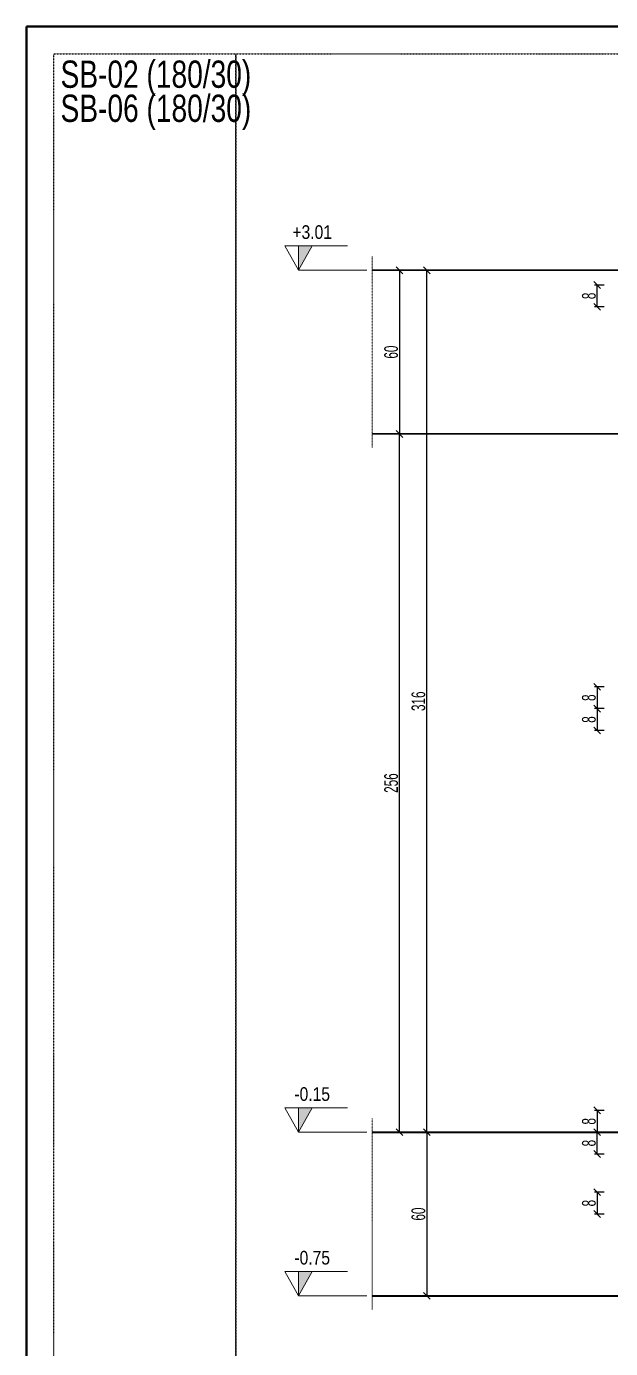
# Model space of a CAD drawing. Header units: millimetres. Extents: x -267 to 94375, y 6431 to 10838.
# Drawn here: x 52658 to 53086, y 7149 to 8119 of the extents above; entities that cross this region are included whole.
import ezdxf
from ezdxf.enums import TextEntityAlignment as Align

# ---------------------------------------------------------------- set-up
doc = ezdxf.new("R2010")
doc.units = ezdxf.units.MM
doc.header["$LTSCALE"] = 0.0001
doc.linetypes.add('DASHED', pattern=[19.05, 12.7, -6.35])
for name, color, linetype, lineweight in [('DETAY ANTET (BEYKENT)', 5, 'Continuous', 40), ('KESIT SINIRI (BEYKENT)', 241, 'DASHED', 20), ('KIRIS (BEYKENT)', 2, 'Continuous', 30), ('KOLON ISMI (BEYKENT)', 91, 'Continuous', 20), ('KOT CIZGI (BEYKENT)', 120, 'Continuous', 20), ('KOT YAZI (BEYKENT)', 7, 'Continuous', 20), ('OLCU (BEYKENT)', 14, 'Continuous', 20), ('TEMEL (BEYKENT)', 2, 'Continuous', 35)]:
    doc.layers.add(name, color=color, linetype=linetype, lineweight=lineweight)
doc.styles.add('KLNOLC-25', font='bahnschrift light condensed', dxfattribs={"width": 0.75, "height": 10})
doc.styles.add('KOT (BEYKENT)', font='')
doc.styles.add('YAZI (BEYKENT)', font='')
doc.styles.get('KOT (BEYKENT)').set_extended_font_data('Bahnschrift Light Condensed')
doc.styles.get('YAZI (BEYKENT)').set_extended_font_data('Bahnschrift Light Condensed')
doc.dimstyles.new('KLNOLC-25', dxfattribs={"dimtxt": 10, "dimasz": 5, "dimexe": 2, "dimexo": 2, "dimgap": 1, "dimtad": 1, "dimdec": 1, "dimlfac": 0.5, "dimrnd": 0.5, "dimzin": 12, "dimdsep": 46, "dimtxsty": 'KLNOLC-25', "dimblk": 'OBLIQUE', "dimblk1": 'OBLIQUE', "dimblk2": 'OBLIQUE', "dimcen": 0, "dimclrt": 7, "dimadec": 0, "dimazin": 0, "dimtfac": 1, "dimtdec": 4, "dimtix": 1, "dimtmove": 2, "dimatfit": 3, "dimfxl": 1, "dimtzin": 0, "dimarcsym": 0})

# ---------------------------------------------------------------- blocks, each defined once
blk = doc.blocks.new('_Oblique')
at = {"color": 0, "linetype": 'ByBlock', "lineweight": -2}
blk.add_line((-0.5, -0.5), (0.5, 0.5), dxfattribs=at)
blk = doc.blocks.new('*D892')
at = {"layer": 'DEFPOINTS', "color": 0, "lineweight": -3, "transparency": 16777216}
for p in [(52911.58, 7307.86), (52911.58, 7187.86), (52951.58, 7187.86)]:
    blk.add_point(p, dxfattribs=at)
at = {"layer": 'OLCU (BEYKENT)', "color": 0, "lineweight": -2, "transparency": 16777216}
for p, q in [((52913.58, 7307.86), (52953.58, 7307.86)), ((52951.58, 7307.86), (52951.58, 7187.86)), ((52913.58, 7187.86), (52953.58, 7187.86))]:
    blk.add_line(p, q, dxfattribs=at)
at = {"layer": 'OLCU (BEYKENT)', "color": 0, "lineweight": -2, "transparency": 16777216, "xscale": 5, "yscale": 5, "zscale": 5}
for p, rotation in [((52951.58, 7307.86), 90), ((52951.58, 7187.86), 270)]:
    blk.add_blockref('_Oblique', p, dxfattribs=dict(at, rotation=rotation))
at = {"layer": 'OLCU (BEYKENT)', "color": 7, "transparency": 16777216, "insert": (52945.48, 7247.86), "char_height": 10, "attachment_point": 5, "rotation": 90, "style": 'KLNOLC-25'}
blk.add_mtext('60', dxfattribs=at)
blk = doc.blocks.new('*D893')
at = {"layer": 'DEFPOINTS', "color": 0, "lineweight": -3, "transparency": 16777216}
for p in [(52911.58, 7819.86), (52931.58, 7819.86), (52911.58, 7307.86)]:
    blk.add_point(p, dxfattribs=at)
at = {"layer": 'OLCU (BEYKENT)', "color": 0, "lineweight": -2, "transparency": 16777216}
for p, q in [((52913.58, 7819.86), (52933.58, 7819.86)), ((52931.58, 7307.86), (52931.58, 7819.86)), ((52913.58, 7307.86), (52933.58, 7307.86))]:
    blk.add_line(p, q, dxfattribs=at)
at = {"layer": 'OLCU (BEYKENT)', "color": 0, "lineweight": -2, "transparency": 16777216, "xscale": 5, "yscale": 5, "zscale": 5}
for p, rotation in [((52931.58, 7819.86), 90), ((52931.58, 7307.86), 270)]:
    blk.add_blockref('_Oblique', p, dxfattribs=dict(at, rotation=rotation))
at = {"layer": 'OLCU (BEYKENT)', "color": 7, "transparency": 16777216, "insert": (52925.48, 7563.86), "char_height": 10, "attachment_point": 5, "rotation": 90, "style": 'KLNOLC-25'}
blk.add_mtext('256', dxfattribs=at)
blk = doc.blocks.new('*D894')
at = {"layer": 'DEFPOINTS', "color": 0, "lineweight": -3, "transparency": 16777216}
for p in [(52911.58, 7939.86), (52911.58, 7819.86), (52931.58, 7819.86)]:
    blk.add_point(p, dxfattribs=at)
at = {"layer": 'OLCU (BEYKENT)', "color": 0, "lineweight": -2, "transparency": 16777216}
for p, q in [((52913.58, 7939.86), (52933.58, 7939.86)), ((52931.58, 7939.86), (52931.58, 7819.86)), ((52913.58, 7819.86), (52933.58, 7819.86))]:
    blk.add_line(p, q, dxfattribs=at)
at = {"layer": 'OLCU (BEYKENT)', "color": 0, "lineweight": -2, "transparency": 16777216, "xscale": 5, "yscale": 5, "zscale": 5}
for p, rotation in [((52931.58, 7939.86), 90), ((52931.58, 7819.86), 270)]:
    blk.add_blockref('_Oblique', p, dxfattribs=dict(at, rotation=rotation))
at = {"layer": 'OLCU (BEYKENT)', "color": 7, "transparency": 16777216, "insert": (52925.48, 7879.86), "char_height": 10, "attachment_point": 5, "rotation": 90, "style": 'KLNOLC-25'}
blk.add_mtext('60', dxfattribs=at)
blk = doc.blocks.new('*D895')
at = {"layer": 'DEFPOINTS', "color": 0, "lineweight": -3, "transparency": 16777216}
for p in [(52911.58, 7939.86), (52951.58, 7939.86), (52911.58, 7307.86)]:
    blk.add_point(p, dxfattribs=at)
at = {"layer": 'OLCU (BEYKENT)', "color": 0, "lineweight": -2, "transparency": 16777216}
for p, q in [((52913.58, 7939.86), (52953.58, 7939.86)), ((52951.58, 7307.86), (52951.58, 7939.86)), ((52913.58, 7307.86), (52953.58, 7307.86))]:
    blk.add_line(p, q, dxfattribs=at)
at = {"layer": 'OLCU (BEYKENT)', "color": 0, "lineweight": -2, "transparency": 16777216, "xscale": 5, "yscale": 5, "zscale": 5}
for p, rotation in [((52951.58, 7939.86), 90), ((52951.58, 7307.86), 270)]:
    blk.add_blockref('_Oblique', p, dxfattribs=dict(at, rotation=rotation))
at = {"layer": 'OLCU (BEYKENT)', "color": 7, "transparency": 16777216, "insert": (52945.48, 7623.86), "char_height": 10, "attachment_point": 5, "rotation": 90, "style": 'KLNOLC-25'}
blk.add_mtext('316', dxfattribs=at)
blk = doc.blocks.new('*D897')
at = {"layer": 'DEFPOINTS', "color": 0, "lineweight": -3, "transparency": 16777216}
for p in [(53083.58, 7323.86), (53076.58, 7307.86), (53083.58, 7307.86)]:
    blk.add_point(p, dxfattribs=at)
at = {"layer": 'OLCU (BEYKENT)', "color": 0, "lineweight": -2, "transparency": 16777216}
for p, q in [((53081.58, 7323.86), (53074.58, 7323.86)), ((53076.58, 7323.86), (53076.58, 7307.86)), ((53081.58, 7307.86), (53074.58, 7307.86))]:
    blk.add_line(p, q, dxfattribs=at)
at = {"layer": 'OLCU (BEYKENT)', "color": 0, "lineweight": -2, "transparency": 16777216, "xscale": 5, "yscale": 5, "zscale": 5}
for p, rotation in [((53076.58, 7323.86), 90), ((53076.58, 7307.86), 270)]:
    blk.add_blockref('_Oblique', p, dxfattribs=dict(at, rotation=rotation))
at = {"layer": 'OLCU (BEYKENT)', "color": 7, "transparency": 16777216, "insert": (53070.48, 7315.86), "char_height": 10, "attachment_point": 5, "rotation": 90, "style": 'KLNOLC-25'}
blk.add_mtext('8', dxfattribs=at)
blk = doc.blocks.new('*D898')
at = {"layer": 'DEFPOINTS', "color": 0, "lineweight": -3, "transparency": 16777216}
for p in [(53076.58, 7929.06), (53083.58, 7929.06), (53083.58, 7913.06)]:
    blk.add_point(p, dxfattribs=at)
at = {"layer": 'OLCU (BEYKENT)', "color": 0, "lineweight": -2, "transparency": 16777216}
for p, q in [((53081.58, 7929.06), (53074.58, 7929.06)), ((53076.58, 7913.06), (53076.58, 7929.06)), ((53081.58, 7913.06), (53074.58, 7913.06))]:
    blk.add_line(p, q, dxfattribs=at)
at = {"layer": 'OLCU (BEYKENT)', "color": 0, "lineweight": -2, "transparency": 16777216, "xscale": 5, "yscale": 5, "zscale": 5}
for p, rotation in [((53076.58, 7929.06), 90), ((53076.58, 7913.06), 270)]:
    blk.add_blockref('_Oblique', p, dxfattribs=dict(at, rotation=rotation))
at = {"layer": 'OLCU (BEYKENT)', "color": 7, "transparency": 16777216, "insert": (53070.48, 7921.06), "char_height": 10, "attachment_point": 5, "rotation": 90, "style": 'KLNOLC-25'}
blk.add_mtext('8', dxfattribs=at)
blk = doc.blocks.new('*D899')
at = {"layer": 'DEFPOINTS', "color": 0, "lineweight": -3, "transparency": 16777216}
for p in [(53083.58, 7618.46), (53076.58, 7602.46), (53083.58, 7602.46)]:
    blk.add_point(p, dxfattribs=at)
at = {"layer": 'OLCU (BEYKENT)', "color": 0, "lineweight": -2, "transparency": 16777216}
for p, q in [((53081.58, 7618.46), (53074.58, 7618.46)), ((53076.58, 7618.46), (53076.58, 7602.46)), ((53081.58, 7602.46), (53074.58, 7602.46))]:
    blk.add_line(p, q, dxfattribs=at)
at = {"layer": 'OLCU (BEYKENT)', "color": 0, "lineweight": -2, "transparency": 16777216, "xscale": 5, "yscale": 5, "zscale": 5}
for p, rotation in [((53076.58, 7618.46), 90), ((53076.58, 7602.46), 270)]:
    blk.add_blockref('_Oblique', p, dxfattribs=dict(at, rotation=rotation))
at = {"layer": 'OLCU (BEYKENT)', "color": 7, "transparency": 16777216, "insert": (53070.48, 7610.46), "char_height": 10, "attachment_point": 5, "rotation": 90, "style": 'KLNOLC-25'}
blk.add_mtext('8', dxfattribs=at)
blk = doc.blocks.new('*D900')
at = {"layer": 'DEFPOINTS', "color": 0, "lineweight": -3, "transparency": 16777216}
for p in [(53083.58, 7634.46), (53076.58, 7618.46), (53083.58, 7618.46)]:
    blk.add_point(p, dxfattribs=at)
at = {"layer": 'OLCU (BEYKENT)', "color": 0, "lineweight": -2, "transparency": 16777216}
for p, q in [((53081.58, 7634.46), (53074.58, 7634.46)), ((53076.58, 7634.46), (53076.58, 7618.46)), ((53081.58, 7618.46), (53074.58, 7618.46))]:
    blk.add_line(p, q, dxfattribs=at)
at = {"layer": 'OLCU (BEYKENT)', "color": 0, "lineweight": -2, "transparency": 16777216, "xscale": 5, "yscale": 5, "zscale": 5}
for p, rotation in [((53076.58, 7634.46), 90), ((53076.58, 7618.46), 270)]:
    blk.add_blockref('_Oblique', p, dxfattribs=dict(at, rotation=rotation))
at = {"layer": 'OLCU (BEYKENT)', "color": 7, "transparency": 16777216, "insert": (53070.48, 7626.46), "char_height": 10, "attachment_point": 5, "rotation": 90, "style": 'KLNOLC-25'}
blk.add_mtext('8', dxfattribs=at)
blk = doc.blocks.new('*D903')
at = {"layer": 'DEFPOINTS', "color": 0, "lineweight": -3, "transparency": 16777216}
for p in [(53083.58, 7263.86), (53076.58, 7247.86), (53083.58, 7247.86)]:
    blk.add_point(p, dxfattribs=at)
at = {"layer": 'OLCU (BEYKENT)', "color": 0, "lineweight": -2, "transparency": 16777216}
for p, q in [((53081.58, 7263.86), (53074.58, 7263.86)), ((53076.58, 7263.86), (53076.58, 7247.86)), ((53081.58, 7247.86), (53074.58, 7247.86))]:
    blk.add_line(p, q, dxfattribs=at)
at = {"layer": 'OLCU (BEYKENT)', "color": 0, "lineweight": -2, "transparency": 16777216, "xscale": 5, "yscale": 5, "zscale": 5}
for p, rotation in [((53076.58, 7263.86), 90), ((53076.58, 7247.86), 270)]:
    blk.add_blockref('_Oblique', p, dxfattribs=dict(at, rotation=rotation))
at = {"layer": 'OLCU (BEYKENT)', "color": 7, "transparency": 16777216, "insert": (53070.48, 7255.86), "char_height": 10, "attachment_point": 5, "rotation": 90, "style": 'KLNOLC-25'}
blk.add_mtext('8', dxfattribs=at)
blk = doc.blocks.new('*D904')
at = {"layer": 'DEFPOINTS', "color": 0, "lineweight": -3, "transparency": 16777216}
for p in [(53076.58, 7307.86), (53083.58, 7307.86), (53083.58, 7291.86)]:
    blk.add_point(p, dxfattribs=at)
at = {"layer": 'OLCU (BEYKENT)', "color": 0, "lineweight": -2, "transparency": 16777216}
for p, q in [((53081.58, 7307.86), (53074.58, 7307.86)), ((53076.58, 7291.86), (53076.58, 7307.86)), ((53081.58, 7291.86), (53074.58, 7291.86))]:
    blk.add_line(p, q, dxfattribs=at)
at = {"layer": 'OLCU (BEYKENT)', "color": 0, "lineweight": -2, "transparency": 16777216, "xscale": 5, "yscale": 5, "zscale": 5}
for p, rotation in [((53076.58, 7307.86), 90), ((53076.58, 7291.86), 270)]:
    blk.add_blockref('_Oblique', p, dxfattribs=dict(at, rotation=rotation))
at = {"layer": 'OLCU (BEYKENT)', "color": 7, "transparency": 16777216, "insert": (53070.48, 7299.86), "char_height": 10, "attachment_point": 5, "rotation": 90, "style": 'KLNOLC-25'}
blk.add_mtext('8', dxfattribs=at)

msp = doc.modelspace()

# ---------------------------------------------------------------- linework, layer by layer
at = {"layer": 'DETAY ANTET (BEYKENT)'}
msp.add_lwpolyline([(52658.08, 8118.64), (53796.58, 8118.64), (53796.58, 6698.64), (52658.08, 6698.64), (52658.08, 8118.64)], close=True, dxfattribs=at)
at = {"layer": 'DETAY ANTET (BEYKENT)', "color": 7, "linetype": 'DASHED', "lineweight": -3, "ltscale": 2}
for points in [[(52678.08, 8098.64), (53776.58, 8098.64), (53776.58, 6718.64), (52678.08, 6718.64)], [(52811.58, 8098.64), (52811.58, 6718.64)]]:
    msp.add_lwpolyline(points, close=True, dxfattribs=at)
at = {"layer": 'KESIT SINIRI (BEYKENT)'}
for p, q in [((52911.58, 7949.86), (52911.58, 7809.86)), ((52911.58, 7317.86), (52911.58, 7177.86))]:
    msp.add_line(p, q, dxfattribs=at)
at = {"layer": 'KIRIS (BEYKENT)'}
for p, q in [((53756.58, 7939.86), (52911.58, 7939.86)), ((53091.58, 7819.86), (52911.58, 7819.86))]:
    msp.add_line(p, q, dxfattribs=at)
at = {"layer": 'KOT CIZGI (BEYKENT)'}
for p, q in [((52857.58, 7939.86), (52907.58, 7939.86)), ((52857.58, 7307.86), (52907.58, 7307.86)), ((52857.58, 7187.86), (52907.58, 7187.86))]:
    msp.add_line(p, q, dxfattribs=at)
for points in [[(52857.58, 7939.86), (52857.58, 7957.86), (52867.58, 7957.86), (52857.58, 7939.86), (52847.58, 7957.86), (52893.58, 7957.86)], [(52857.58, 7307.86), (52857.58, 7325.86), (52867.58, 7325.86), (52857.58, 7307.86), (52847.58, 7325.86), (52893.58, 7325.86)], [(52857.58, 7187.86), (52857.58, 7205.86), (52867.58, 7205.86), (52857.58, 7187.86), (52847.58, 7205.86), (52893.58, 7205.86)]]:
    msp.add_lwpolyline(points, dxfattribs=at)
for points in [[(52857.58, 7939.86), (52857.58, 7957.86), (52867.58, 7957.86)], [(52857.58, 7307.86), (52857.58, 7325.86), (52867.58, 7325.86)], [(52857.58, 7187.86), (52857.58, 7205.86), (52867.58, 7205.86)]]:
    msp.add_solid(points, dxfattribs=at)
at = {"layer": 'TEMEL (BEYKENT)'}
for p, q in [((52911.58, 7307.86), (53091.58, 7307.86)), ((52911.58, 7187.86), (53756.58, 7187.86))]:
    msp.add_line(p, q, dxfattribs=at)

# ---------------------------------------------------------------- texts
at = {"layer": 'KOLON ISMI (BEYKENT)', "style": 'YAZI (BEYKENT)', "width": 0.9}
for s, p in [('SB-02 (180/30)', (52683.08, 8073.64)), ('SB-06 (180/30)', (52683.08, 8048.64))]:
    msp.add_text(s, height=20, dxfattribs=at).set_placement(p)
at = {"layer": 'KOT YAZI (BEYKENT)', "style": 'KOT (BEYKENT)'}
for s, p in [('+3.01', (52867.58, 7967.86)), ('-0.15', (52867.58, 7335.86)), ('-0.75', (52867.58, 7215.86))]:
    msp.add_text(s, height=10, dxfattribs=at).set_placement(p, align=Align.MIDDLE_CENTER)

# ---------------------------------------------------------------- dimensions: what is measured, and where the dimension line sits
at = {"layer": 'OLCU (BEYKENT)'}
for base, p1, p2, picture, middle in [((52931.58, 7819.86), (52911.58, 7939.86), (52911.58, 7819.86), '*D894', (52925.48, 7879.86)), ((52951.58, 7939.86), (52911.58, 7307.86), (52911.58, 7939.86), '*D895', (52945.48, 7623.86)), ((53076.58, 7929.06), (53083.58, 7913.06), (53083.58, 7929.06), '*D898', (53070.48, 7921.06)), ((52931.58, 7819.86), (52911.58, 7307.86), (52911.58, 7819.86), '*D893', (52925.48, 7563.86)), ((53076.58, 7618.46), (53083.58, 7634.46), (53083.58, 7618.46), '*D900', (53070.48, 7626.46)), ((53076.58, 7602.46), (53083.58, 7618.46), (53083.58, 7602.46), '*D899', (53070.48, 7610.46)), ((53076.58, 7307.86), (53083.58, 7323.86), (53083.58, 7307.86), '*D897', (53070.48, 7315.86)), ((52951.58, 7187.86), (52911.58, 7307.86), (52911.58, 7187.86), '*D892', (52945.48, 7247.86)), ((53076.58, 7307.86), (53083.58, 7291.86), (53083.58, 7307.86), '*D904', (53070.48, 7299.86)), ((53076.58, 7247.86), (53083.58, 7263.86), (53083.58, 7247.86), '*D903', (53070.48, 7255.86))]:
    dim = msp.add_linear_dim(base=base, p1=p1, p2=p2, angle=90, dimstyle='KLNOLC-25', dxfattribs=at)
    dim.commit()
    dim.dimension.update_dxf_attribs({"geometry": picture, "text_midpoint": middle})

doc.saveas('drawing.dxf')
